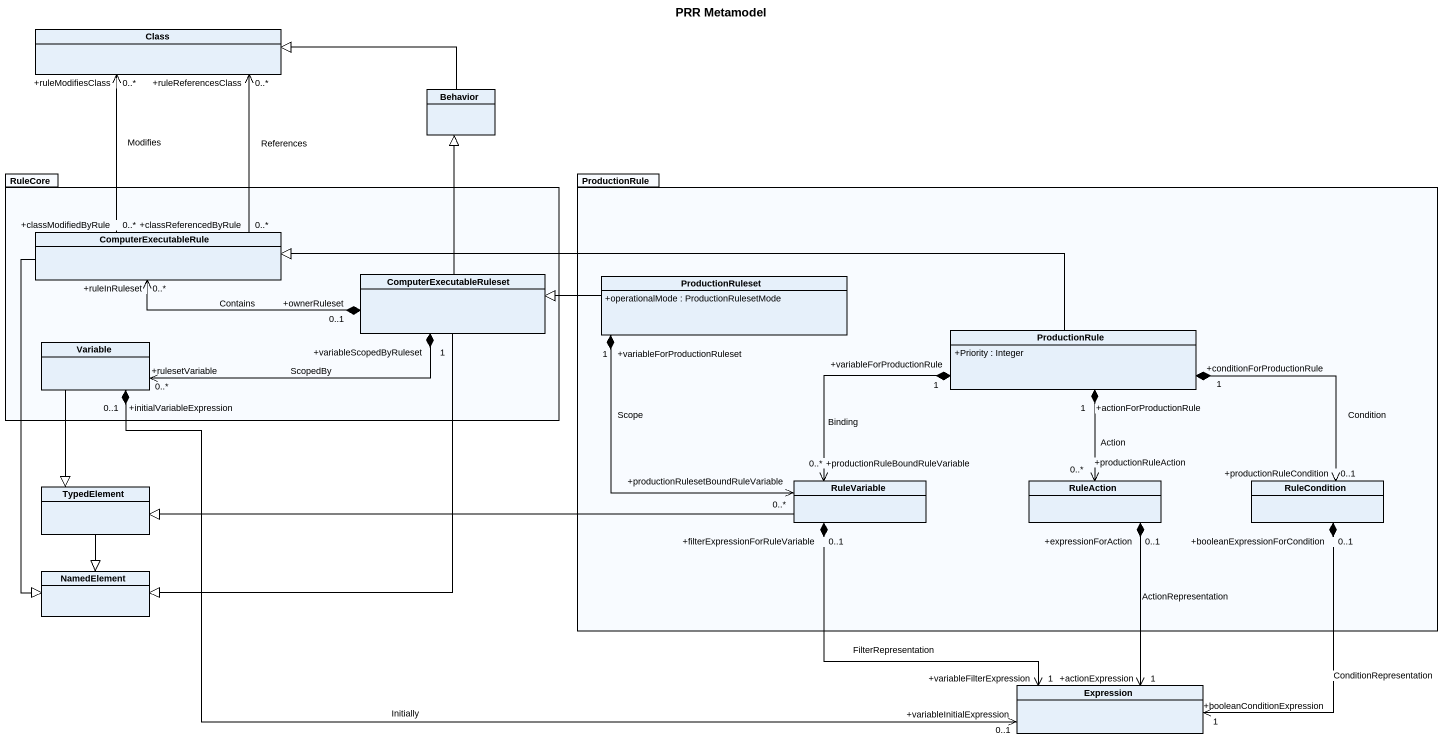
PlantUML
@startuml
title PRR Metamodel
hide circle
hide empty members
skinparam classAttributeIconSize 0
class "Class" as Class_
class Behavior
package RuleCore {
  class ComputerExecutableRule
  class ComputerExecutableRuleset
  class Variable
}
package ProductionRule {
  class ProductionRuleset {
    +operationalMode : ProductionRulesetMode
  }
  class "ProductionRule" as ProductionRule_2 {
    +Priority : Integer
  }
  class RuleVariable
  class RuleAction
  class RuleCondition
}
class TypedElement
class NamedElement
class Expression
Behavior -left-|> Class_
ComputerExecutableRule "+classReferencedByRule\n0..*" -up-> "+ruleReferencesClass\n0..*" Class_ : References
ComputerExecutableRule "+classModifiedByRule\n0..*" -up-> "+ruleModifiesClass\n0..*" Class_ : Modifies
ComputerExecutableRule --|> NamedElement
ComputerExecutableRuleset -up-|> Behavior
ComputerExecutableRuleset "+ownerRuleset\n0..1" *-left-> "+ruleInRuleset\n0..*" ComputerExecutableRule : Contains
ComputerExecutableRuleset "+variableScopedByRuleset\n1" *-left-> "+rulesetVariable\n0..*" Variable : ScopedBy
ComputerExecutableRuleset --|> NamedElement
ProductionRuleset -left-|> ComputerExecutableRuleset
ProductionRuleset "+variableForProductionRuleset\n1" *--> "+productionRulesetBoundRuleVariable\n0..*" RuleVariable : Scope
ProductionRule_2 -left-|> ComputerExecutableRule
ProductionRule_2 "+variableForProductionRule\n1" *--> "+productionRuleBoundRuleVariable\n0..*" RuleVariable : Binding
ProductionRule_2 "+actionForProductionRule\n1" *--> "+productionRuleAction\n0..*" RuleAction : Action
ProductionRule_2 "+conditionForProductionRule\n1" *-right-> "+productionRuleCondition\n0..1" RuleCondition : Condition
Variable --|> TypedElement
Variable "+initialVariableExpression\n0..1" *-right-> "+variableInitialExpression\n0..1" Expression : Initially
TypedElement --|> NamedElement
RuleVariable -left-|> TypedElement
RuleVariable "+filterExpressionForRuleVariable\n0..1" *--> "+variableFilterExpression\n1" Expression : FilterRepresentation
RuleAction "+expressionForAction\n0..1" *--> "+actionExpression\n1" Expression : ActionRepresentation
RuleCondition "+booleanExpressionForCondition\n0..1" *--> "+booleanConditionExpression\n1" Expression : ConditionRepresentation
@enduml
